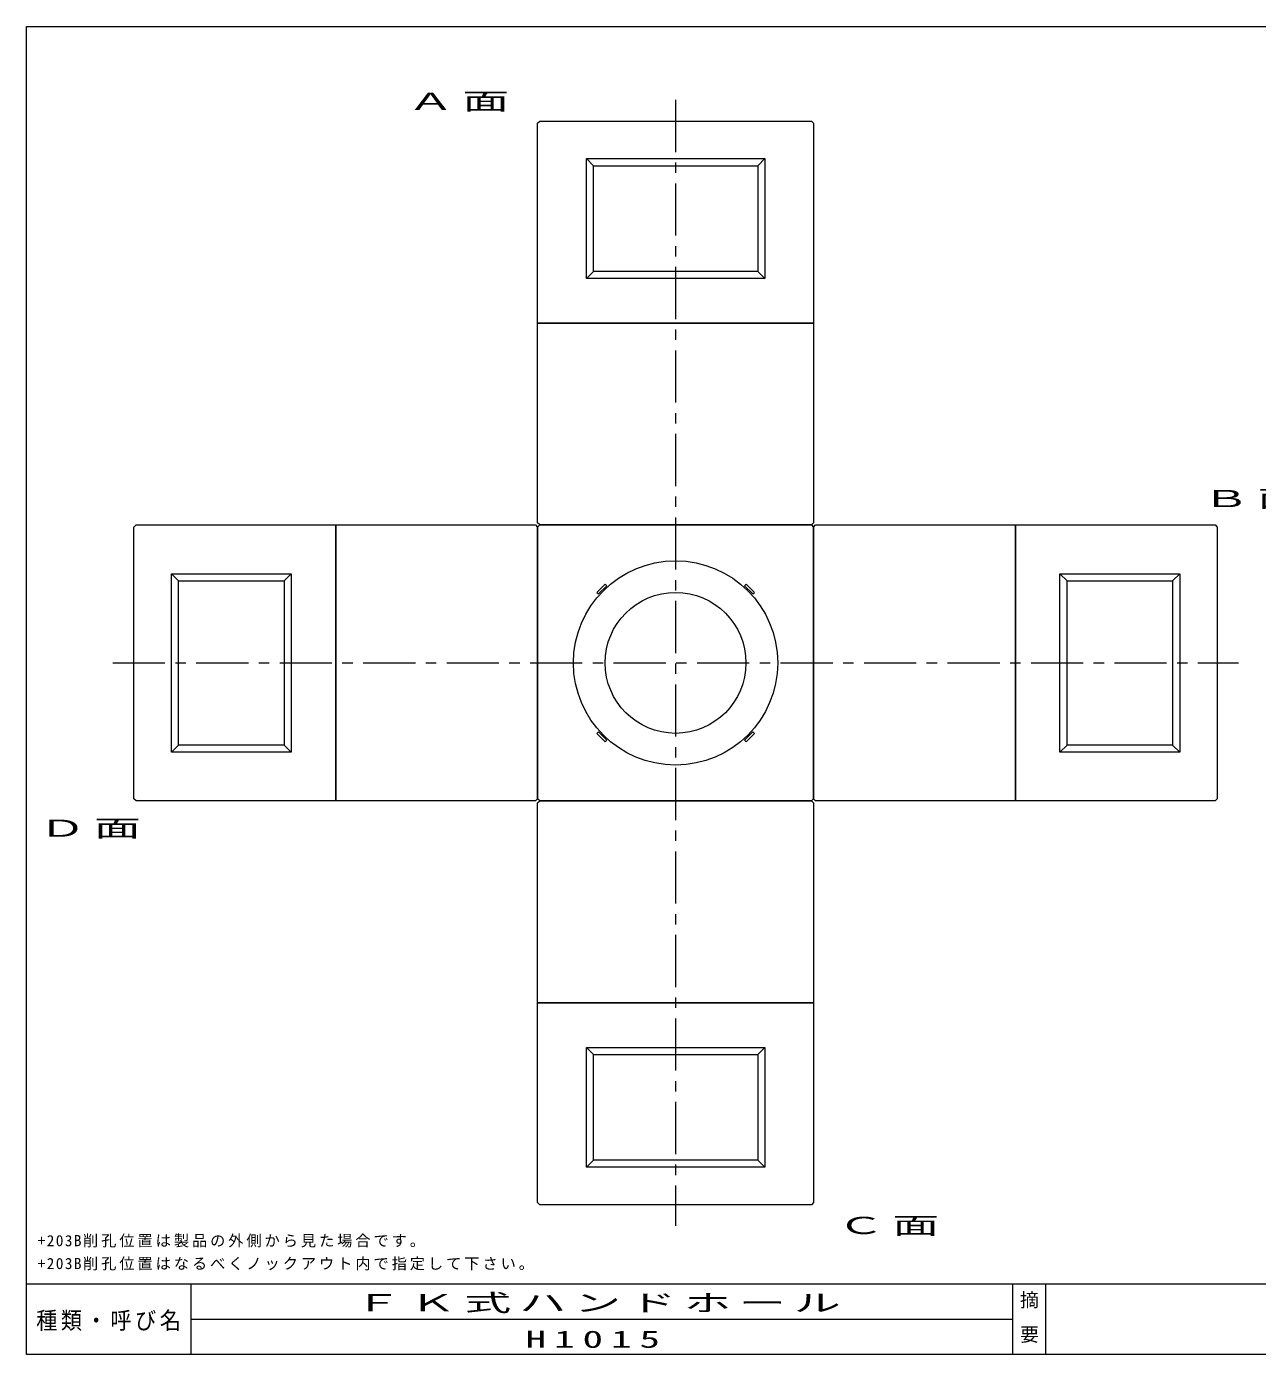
# Model space of a CAD drawing. Units: millimetres, scale not verified. Extents: x -4060 to 4060, y -2828 to 2828.
# Drawn here: x -4060 to 1184, y -2828 to 2828 of the extents above; entities that cross this region are included whole.
import ezdxf
from ezdxf.enums import TextEntityAlignment as Align

# ---------------------------------------------------------------- set-up
doc = ezdxf.new("R2010")
doc.units = ezdxf.units.MM
doc.header["$LTSCALE"] = 7
doc.linetypes.add('USER2', pattern=[50.8, 31.75, -6.35, 6.35, -6.35])
for name, color, linetype, lineweight in [('0-3_LATER', 7, 'Continuous', 18), ('0-4_CENTER', 7, 'USER2', 18), ('0-5_TXT', 7, 'Continuous', 18), ('0-7_LAYER', 7, 'Continuous', 18)]:
    doc.layers.add(name, color=color, linetype=linetype, lineweight=lineweight)
doc.styles.add('ＭＳ ゴシック', font='')
doc.styles.get('ＭＳ ゴシック').set_extended_font_data('MS Gothic')

msp = doc.modelspace()

# ---------------------------------------------------------------- linework, layer by layer
at = {"layer": '0-3_LATER'}
for points in [[(-1588.606, 446.336), (-1595.677, 453.407), (-1631.033, 418.052), (-1623.961, 410.981)], [(-966.352, 410.981), (-959.281, 418.052), (-994.636, 453.407), (-1001.707, 446.336)], [(-1623.961, -175.918), (-1631.033, -182.989), (-1595.677, -218.344), (-1588.606, -211.273)], [(-1001.707, -211.273), (-994.636, -218.344), (-959.281, -182.989), (-966.352, -175.918)]]:
    msp.add_lwpolyline(points, close=True, dxfattribs=at)
for radius in [435, 300]:
    msp.add_circle((-1295.157, 117.532), radius, dxfattribs=at)
at = {"layer": '0-4_CENTER'}
for p, q in [((-1295.157, 2515.032), (-1295.157, -2279.968)), ((-3692.657, 117.532), (1102.343, 117.532))]:
    msp.add_line(p, q, dxfattribs=at)
at = {"layer": '0-7_LAYER'}
for p, q in [((-1645.157, 2235.032), (-1675.157, 2265.032)), ((-1645.157, 1785.032), (-1675.157, 1755.032)), ((-915.157, 1755.032), (-945.157, 1785.032)), ((-2932.657, 497.532), (-2962.657, 467.532)), ((372.343, 467.532), (342.343, 497.532)), ((822.343, 467.532), (852.343, 497.532)), ((-3412.657, -232.468), (-3442.657, -262.468)), ((-2962.657, -232.468), (-2932.657, -262.468)), ((342.343, -262.468), (372.343, -232.468)), ((-1675.157, -1519.968), (-1645.157, -1549.968)), ((-945.157, -1549.968), (-915.157, -1519.968)), ((-1675.157, -2029.968), (-1645.157, -1999.968)), ((-945.157, -1999.968), (-915.157, -2029.968)), ((-4059.901, -2527.5), (4060.099, -2527.5)), ((-3359.901, -2527.5), (-3359.901, -2827.5)), ((140.099, -2527.5), (140.099, -2827.5)), ((280.099, -2527.5), (280.099, -2827.5)), ((-3359.901, -2677.5), (140.099, -2677.5))]:
    msp.add_line(p, q, dxfattribs=at)
for points in [[(-4059.901, -2827.5), (-4059.901, 2827.5), (4060.099, 2827.5), (4060.099, -2827.5)], [(4060.099, -2827.5), (-4059.901, -2827.5), (-4059.901, 2827.5), (4060.099, 2827.5)], [(-707.657, 2416.032), (-707.657, 1565.032), (-1882.657, 1565.032), (-1882.657, 2416.032), (-1873.657, 2425.032), (-716.657, 2425.032)], [(-915.157, 2265.032), (-915.157, 1755.032), (-1675.157, 1755.032), (-1675.157, 2265.032)], [(-707.657, 1565.032), (-707.657, 714.032), (-716.657, 705.032), (-1873.657, 705.032), (-1882.657, 714.032), (-1882.657, 1565.032)], [(-3593.657, 705.032), (-2742.657, 705.032), (-2742.657, -469.968), (-3593.657, -469.968), (-3602.657, -460.968), (-3602.657, 696.032)], [(-2742.657, 705.032), (-1891.657, 705.032), (-1882.657, 696.032), (-1882.657, -460.968), (-1891.657, -469.968), (-2742.657, -469.968)], [(-1882.657, -460.968), (-1882.657, 696.032), (-1873.657, 705.032), (-716.657, 705.032), (-707.657, 696.032), (-707.657, -460.968), (-716.657, -469.968), (-1873.657, -469.968)], [(152.343, -469.968), (-698.657, -469.968), (-707.657, -460.968), (-707.657, 696.032), (-698.657, 705.032), (152.343, 705.032)], [(1003.343, -469.968), (152.343, -469.968), (152.343, 705.032), (1003.343, 705.032), (1012.343, 696.032), (1012.343, -460.968)], [(-3442.657, 497.532), (-2932.657, 497.532), (-2932.657, -262.468), (-3442.657, -262.468)], [(852.343, -262.468), (342.343, -262.468), (342.343, 497.532), (852.343, 497.532)], [(-1882.657, -1329.968), (-1882.657, -478.968), (-1873.657, -469.968), (-716.657, -469.968), (-707.657, -478.968), (-707.657, -1329.968)], [(-1882.657, -2180.968), (-1882.657, -1329.968), (-707.657, -1329.968), (-707.657, -2180.968), (-716.657, -2189.968), (-1873.657, -2189.968)], [(-1675.157, -2029.968), (-1675.157, -1519.968), (-915.157, -1519.968), (-915.157, -2029.968)], [(-1645.157, -1999.968), (-1645.157, -1549.968), (-945.157, -1549.968), (-945.157, -1999.968)]]:
    msp.add_lwpolyline(points, close=True, dxfattribs=at)
for points in [[(-915.157, 2265.032), (-945.157, 2235.032), (-945.157, 1785.032), (-1645.157, 1785.032), (-1645.157, 2235.032), (-945.157, 2235.032)], [(-3442.657, 497.532), (-3412.657, 467.532), (-2962.657, 467.532), (-2962.657, -232.468), (-3412.657, -232.468), (-3412.657, 467.532)], [(852.343, -262.468), (822.343, -232.468), (372.343, -232.468), (372.343, 467.532), (822.343, 467.532), (822.343, -232.468)]]:
    msp.add_lwpolyline(points, dxfattribs=at)

# ---------------------------------------------------------------- texts
at = {"layer": '0-5_TXT', "attachment_point": 7, "style": 'ＭＳ ゴシック'}
for s, insert, char_height in [('\\T1.17;\\W2;Ａ面', (-2437.689, 2464.469), 73.31), ('\\T1.17;\\W2;Ｂ面', (949.812, 772.84), 73.31), ('\\T1.17;\\W2;Ｄ面', (-4006.792, -631.11), 73.31), ('\\T1.17;\\W2;Ｃ面', (-605.958, -2322.738), 73.31), ('\\T1.19;+203B削孔位置は製品の外側から見た場合です。', (-4012.398, -2372.089), 47.65), ('\\T1.19;+203B削孔位置はなるべくノックアウト内で指定して下さい。', (-4012.398, -2469.589), 47.65), ('\\T1.17;\\W2;ＦＫ式ハンドホール', (-2663.234, -2652.5), 73.31), ('\\T1.39;\\W1.75;H1015', (-1934.043, -2800.449), 73.31)]:
    msp.add_mtext(s, dxfattribs=dict(at, insert=insert, char_height=char_height))
at = {"layer": '0-7_LAYER', "style": 'ＭＳ ゴシック'}
for s, p in [('摘', (172.004, -2642.5)), ('要', (172.766, -2789.833))]:
    msp.add_text(s, height=58.65, dxfattribs=at).set_placement(p, align=Align.BOTTOM_LEFT)
at = {"layer": '0-7_LAYER', "insert": (-4018.901, -2727.5), "char_height": 73.31, "attachment_point": 7, "style": 'ＭＳ ゴシック'}
msp.add_mtext('\\T1.17;\\W0.9;種類・呼び名', dxfattribs=at)

doc.saveas('drawing.dxf')
